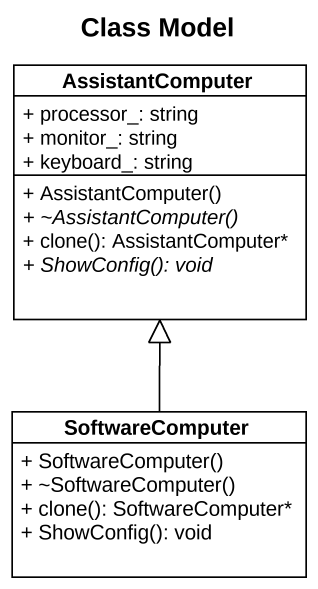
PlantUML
@startuml
title Class Model
hide circle
hide empty members
skinparam classAttributeIconSize 0
class AssistantComputer {
  + processor_: string
  + monitor_: string
  + keyboard_: string
  + AssistantComputer()
  {abstract} + ~AssistantComputer()
  + clone(): AssistantComputer*
  {abstract} + ShowConfig(): void
}
class SoftwareComputer {
  + SoftwareComputer()
  + ~SoftwareComputer()
  + clone(): SoftwareComputer*
  + ShowConfig(): void
}
SoftwareComputer -up-|> AssistantComputer
@enduml
